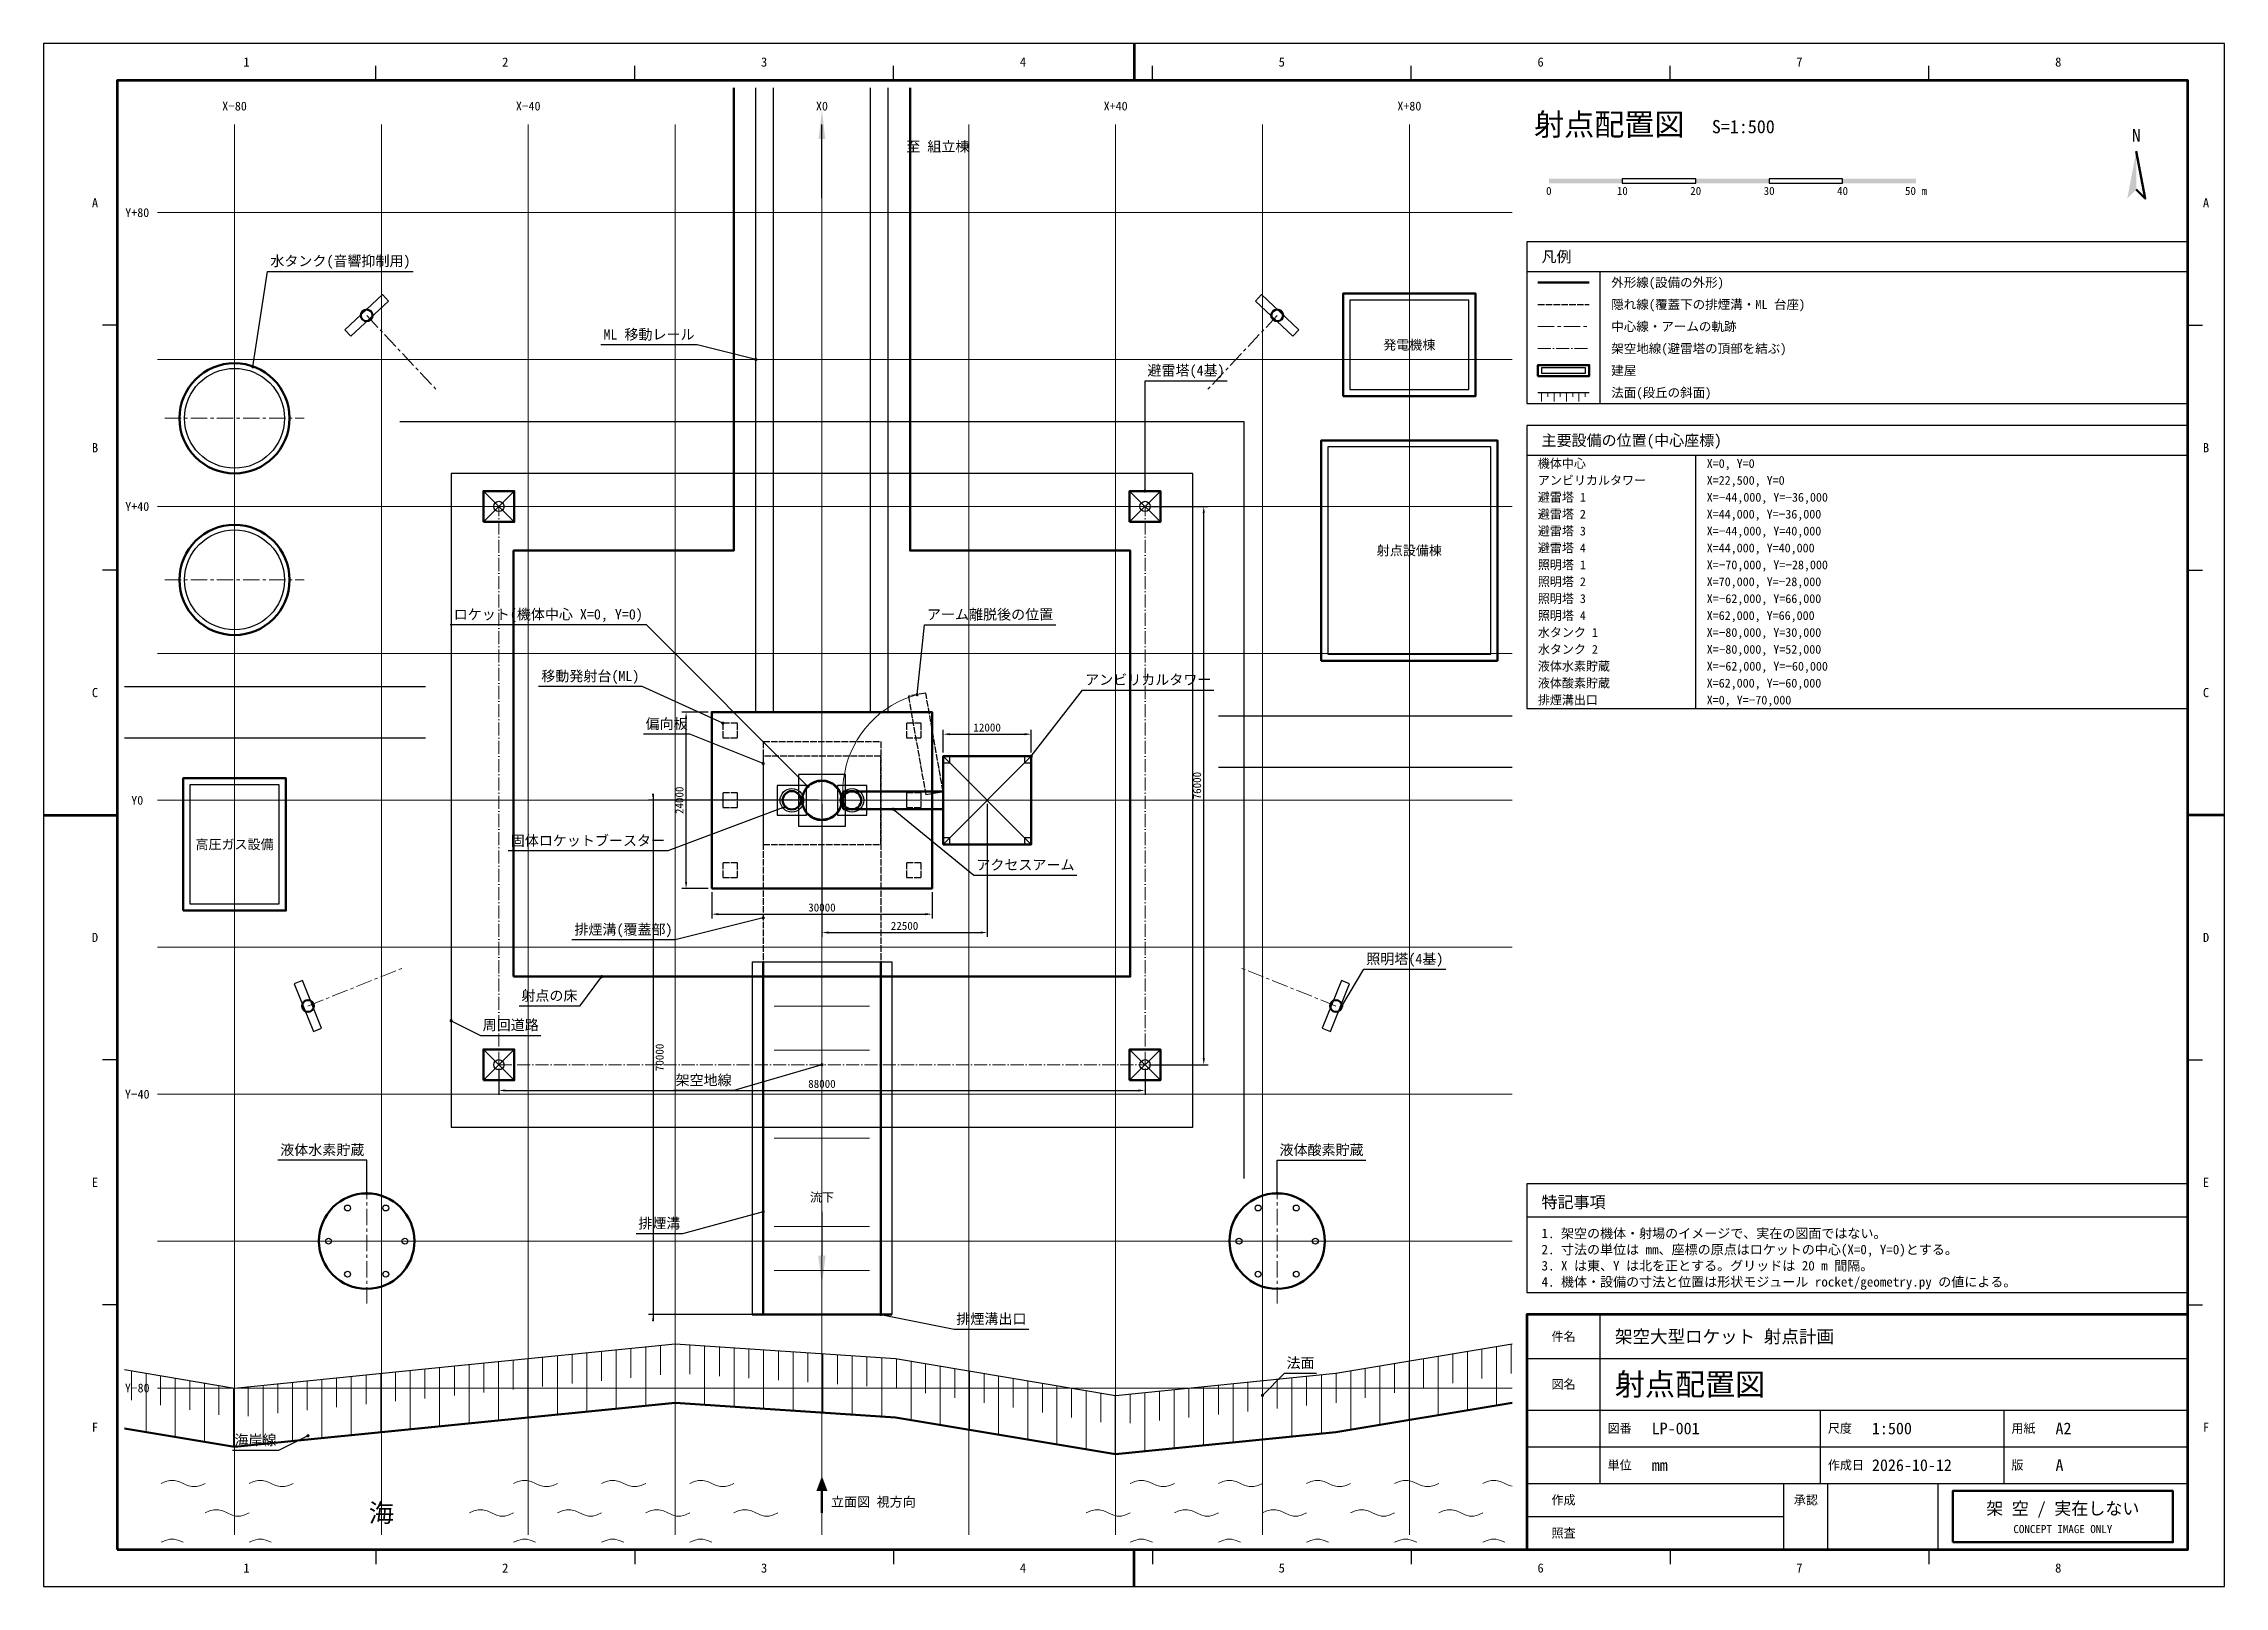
# Model space of a CAD drawing. Header units: millimetres. Extents: x -106000 to 191000, y -107000 to 103000.
import ezdxf
from ezdxf.enums import TextEntityAlignment as Align

# ---------------------------------------------------------------- set-up
doc = ezdxf.new("R2010")
doc.units = ezdxf.units.MM
doc.header["$LTSCALE"] = 700
for name, pattern in [('CENTER', [5.08, 3.175, -0.635, 0.635, -0.635]), ('DASHDOT', [3.556, 2.54, -0.508, 0, -0.508]), ('DASHED', [1.524, 1.27, -0.254])]:
    doc.linetypes.add(name, pattern=pattern)
for name, color, linetype, lineweight, true_color in [('グリッド', 4, 'Continuous', 13, 0x18546e), ('ハッチ', 4, 'Continuous', 13, 0x1c768c), ('中心線', 4, 'CENTER', 18, 0x54a4ec), ('図枠', 4, 'Continuous', 70, 0x40e0d4), ('図枠細線', 4, 'Continuous', 25, 0x28a0ac), ('外形線', 4, 'Continuous', 50, 0x46f2e2), ('寸法', 4, 'Continuous', 18, 0x60ccff), ('文字', 4, 'Continuous', 25, 0xb0fff6), ('架空地線', 4, 'DASHDOT', 18, 0x54a4ec), ('海', 4, 'Continuous', 18, 0x2c88c4), ('細線', 4, 'Continuous', 25, 0x2cc4cc), ('隠れ線', 4, 'DASHED', 25, 0x22a0b4)]:
    doc.layers.add(name, color=color, linetype=linetype, lineweight=lineweight, true_color=true_color)
doc.styles.add('JP', font='msgothic.ttc')
doc.dimstyles.new('TEAL', dxfattribs={"dimscale": 500, "dimtxt": 2.2, "dimasz": 1.8, "dimexe": 1.2, "dimexo": 1, "dimgap": 0.7, "dimtad": 1, "dimdec": 0, "dimdsep": 46, "dimtxsty": 'JP', "dimcen": 2.5, "dimazin": 3, "dimtfac": 1, "dimtmove": 0, "dimatfit": 3})

msp = doc.modelspace()

# ---------------------------------------------------------------- hatches: boundary and pattern name
at = {"layer": '外形線'}
h = msp.add_hatch(color=256, dxfattribs=at)
h.dxf.hatch_style = 1
h.paths.add_polyline_path([(179000, 88375), (177775, 81900), (179000, 83125)])
h = msp.add_hatch(color=256, dxfattribs=at)
h.dxf.hatch_style = 1
h.paths.add_polyline_path([(0, -92000), (-750, -94000), (750, -94000)])
at = {"layer": '細線'}
h = msp.add_hatch(color=256, dxfattribs=at)
h.dxf.hatch_style = 1
h.paths.add_polyline_path([(0, 94000), (-450, 90000), (450, 90000)])
h = msp.add_hatch(color=256, dxfattribs=at)
h.dxf.hatch_style = 1
h.paths.add_polyline_path([(99000, 84000), (109000, 84000), (109000, 84600), (99000, 84600)])
h = msp.add_hatch(color=256, dxfattribs=at)
h.dxf.hatch_style = 1
h.paths.add_polyline_path([(119000, 84000), (129000, 84000), (129000, 84600), (119000, 84600)])
h = msp.add_hatch(color=256, dxfattribs=at)
h.dxf.hatch_style = 1
h.paths.add_polyline_path([(139000, 84000), (149000, 84000), (149000, 84600), (139000, 84600)])
h = msp.add_hatch(color=256, dxfattribs=at)
h.dxf.hatch_style = 1
h.paths.add_polyline_path([(-8775, 60000), (-8818, 60132.3), (-8930.5, 60214), (-9069.5, 60214), (-9182, 60132.3), (-9225, 60000), (-9182, 59867.7), (-9069.5, 59786), (-8930.5, 59786), (-8818, 59867.7), (-8775, 60000)])
h = msp.add_hatch(color=256, dxfattribs=at)
h.dxf.hatch_style = 1
h.paths.add_polyline_path([(-77275, 59000), (-77318, 59132.3), (-77430.5, 59214), (-77569.5, 59214), (-77682, 59132.3), (-77725, 59000), (-77682, 58867.7), (-77569.5, 58786), (-77430.5, 58786), (-77318, 58867.7), (-77275, 59000)])
h = msp.add_hatch(color=256, dxfattribs=at)
h.dxf.hatch_style = 1
h.paths.add_polyline_path([(44225, 42100), (44182, 42232.3), (44069.5, 42314), (43930.5, 42314), (43818, 42232.3), (43775, 42100), (43818, 41967.7), (43930.5, 41886), (44069.5, 41886), (44182, 41967.7), (44225, 42100)])
h = msp.add_hatch(color=256, dxfattribs=at)
h.dxf.hatch_style = 1
h.paths.add_polyline_path([(13181.6, 14385), (13138.6, 14517.3), (13026.1, 14599), (12887.1, 14599), (12774.6, 14517.3), (12731.6, 14385), (12774.6, 14252.8), (12887.1, 14171), (13026.1, 14171), (13138.6, 14252.8), (13181.6, 14385)])
h = msp.add_hatch(color=256, dxfattribs=at)
h.dxf.hatch_style = 1
h.paths.add_polyline_path([(-13275, 10500), (-13318, 10632.3), (-13430.5, 10714), (-13569.5, 10714), (-13682, 10632.3), (-13725, 10500), (-13682, 10367.7), (-13569.5, 10286), (-13430.5, 10286), (-13318, 10367.7), (-13275, 10500)])
h = msp.add_hatch(color=256, dxfattribs=at)
h.dxf.hatch_style = 1
h.paths.add_polyline_path([(28725, 6000), (28682, 6132.3), (28569.5, 6214), (28430.5, 6214), (28318, 6132.3), (28275, 6000), (28318, 5867.7), (28430.5, 5786), (28569.5, 5786), (28682, 5867.7), (28725, 6000)])
h = msp.add_hatch(color=256, dxfattribs=at)
h.dxf.hatch_style = 1
h.paths.add_polyline_path([(-7775, 5000), (-7818, 5132.3), (-7930.5, 5214), (-8069.5, 5214), (-8182, 5132.3), (-8225, 5000), (-8182, 4867.7), (-8069.5, 4786), (-7930.5, 4786), (-7818, 4867.7), (-7775, 5000)])
h = msp.add_hatch(color=256, dxfattribs=at)
h.dxf.hatch_style = 1
h.paths.add_polyline_path([(-1675, 1900), (-1718, 2032.3), (-1830.5, 2114), (-1969.5, 2114), (-2082, 2032.3), (-2125, 1900), (-2082, 1767.7), (-1969.5, 1686), (-1830.5, 1686), (-1718, 1767.7), (-1675, 1900)])
h = msp.add_hatch(color=256, dxfattribs=at)
h.dxf.hatch_style = 1
h.paths.add_polyline_path([(-4775, -900), (-4818, -767.7), (-4930.5, -686), (-5069.5, -686), (-5182, -767.7), (-5225, -900), (-5182, -1032.3), (-5069.5, -1114), (-4930.5, -1114), (-4818, -1032.3), (-4775, -900)])
h = msp.add_hatch(color=256, dxfattribs=at)
h.dxf.hatch_style = 1
h.paths.add_polyline_path([(9925, -1200), (9882, -1067.7), (9769.5, -986), (9630.5, -986), (9518, -1067.7), (9475, -1200), (9518, -1332.3), (9630.5, -1414), (9769.5, -1414), (9882, -1332.3), (9925, -1200)])
h = msp.add_hatch(color=256, dxfattribs=at)
h.dxf.hatch_style = 1
h.paths.add_polyline_path([(-7775, -16000), (-7818, -15867.7), (-7930.5, -15786), (-8069.5, -15786), (-8182, -15867.7), (-8225, -16000), (-8182, -16132.3), (-8069.5, -16214), (-7930.5, -16214), (-7818, -16132.3), (-7775, -16000)])
h = msp.add_hatch(color=256, dxfattribs=at)
h.dxf.hatch_style = 1
h.paths.add_polyline_path([(-29775, -24000), (-29818, -23867.7), (-29930.5, -23786), (-30069.5, -23786), (-30182, -23867.7), (-30225, -24000), (-30182, -24132.3), (-30069.5, -24214), (-29930.5, -24214), (-29818, -24132.3), (-29775, -24000)])
h = msp.add_hatch(color=256, dxfattribs=at)
h.dxf.hatch_style = 1
h.paths.add_polyline_path([(71025, -28000), (70982, -27867.7), (70869.5, -27786), (70730.5, -27786), (70618, -27867.7), (70575, -28000), (70618, -28132.3), (70730.5, -28214), (70869.5, -28214), (70982, -28132.3), (71025, -28000)])
h = msp.add_hatch(color=256, dxfattribs=at)
h.dxf.hatch_style = 1
h.paths.add_polyline_path([(-50275, -30000), (-50318, -29867.7), (-50430.5, -29786), (-50569.5, -29786), (-50682, -29867.7), (-50725, -30000), (-50682, -30132.3), (-50569.5, -30214), (-50430.5, -30214), (-50318, -30132.3), (-50275, -30000)])
h = msp.add_hatch(color=256, dxfattribs=at)
h.dxf.hatch_style = 1
h.paths.add_polyline_path([(225, -36000), (182, -35867.7), (69.5, -35786), (-69.5, -35786), (-182, -35867.7), (-225, -36000), (-182, -36132.3), (-69.5, -36214), (69.5, -36214), (182, -36132.3), (225, -36000)])
h = msp.add_hatch(color=256, dxfattribs=at)
h.dxf.hatch_style = 1
h.paths.add_polyline_path([(-61775, -53500), (-61818, -53367.7), (-61930.5, -53286), (-62069.5, -53286), (-62182, -53367.7), (-62225, -53500), (-62182, -53632.3), (-62069.5, -53714), (-61930.5, -53714), (-61818, -53632.3), (-61775, -53500)])
h = msp.add_hatch(color=256, dxfattribs=at)
h.dxf.hatch_style = 1
h.paths.add_polyline_path([(62225, -53500), (62182, -53367.7), (62069.5, -53286), (61930.5, -53286), (61818, -53367.7), (61775, -53500), (61818, -53632.3), (61930.5, -53714), (62069.5, -53714), (62182, -53632.3), (62225, -53500)])
h = msp.add_hatch(color=256, dxfattribs=at)
h.dxf.hatch_style = 1
h.paths.add_polyline_path([(-7775, -56000), (-7818, -55867.7), (-7930.5, -55786), (-8069.5, -55786), (-8182, -55867.7), (-8225, -56000), (-8182, -56132.3), (-8069.5, -56214), (-7930.5, -56214), (-7818, -56132.3), (-7775, -56000)])
h = msp.add_hatch(color=256, dxfattribs=at)
h.dxf.hatch_style = 1
h.paths.add_polyline_path([(0, -66000), (-500, -62000), (500, -62000)])
h = msp.add_hatch(color=256, dxfattribs=at)
h.dxf.hatch_style = 1
h.paths.add_polyline_path([(8225, -70000), (8182, -69867.7), (8069.5, -69786), (7930.5, -69786), (7818, -69867.7), (7775, -70000), (7818, -70132.3), (7930.5, -70214), (8069.5, -70214), (8182, -70132.3), (8225, -70000)])
h = msp.add_hatch(color=256, dxfattribs=at)
h.dxf.hatch_style = 1
h.paths.add_polyline_path([(60225, -81000), (60182, -80867.7), (60069.5, -80786), (59930.5, -80786), (59818, -80867.7), (59775, -81000), (59818, -81132.3), (59930.5, -81214), (60069.5, -81214), (60182, -81132.3), (60225, -81000)])
h = msp.add_hatch(color=256, dxfattribs=at)
h.dxf.hatch_style = 1
h.paths.add_polyline_path([(-69775, -86500), (-69818, -86367.7), (-69930.5, -86286), (-70069.5, -86286), (-70182, -86367.7), (-70225, -86500), (-70182, -86632.3), (-70069.5, -86714), (-69930.5, -86714), (-69818, -86632.3), (-69775, -86500)])

# ---------------------------------------------------------------- linework, layer by layer
at = {"layer": 'グリッド'}
for points in [[(-80000, -100000), (-80000, 92000)], [(-60000, -100000), (-60000, 92000)], [(-40000, -100000), (-40000, 92000)], [(-20000, -100000), (-20000, 92000)], [(0, -100000), (0, 92000)], [(20000, -100000), (20000, 92000)], [(40000, -100000), (40000, 92000)], [(60000, -100000), (60000, 92000)], [(80000, -100000), (80000, 92000)], [(-90500, 80000), (94000, 80000)], [(-90500, 60000), (94000, 60000)], [(-90500, 40000), (94000, 40000)], [(-90500, 20000), (94000, 20000)], [(-90500, 0), (94000, 0)], [(-90500, -20000), (94000, -20000)], [(-90500, -40000), (94000, -40000)], [(-90500, -60000), (94000, -60000)], [(-90500, -80000), (94000, -80000)]]:
    msp.add_lwpolyline(points, dxfattribs=at)
at = {"layer": 'ハッチ'}
for points in [[(98000, 55500), (98000, 54300)], [(98850, 55500), (98850, 54900)], [(99700, 55500), (99700, 54300)], [(100550, 55500), (100550, 54900)], [(101400, 55500), (101400, 54300)], [(102250, 55500), (102250, 54900)], [(103100, 55500), (103100, 54300)], [(103950, 55500), (103950, 54900)], [(-6500, -28000), (6500, -28000)], [(-6500, -34000), (6500, -34000)], [(-6500, -40000), (6500, -40000)], [(-6500, -46000), (6500, -46000)], [(-6500, -58000), (6500, -58000)], [(-6500, -64000), (6500, -64000)], [(-22001.9, -74200.2), (-22001.9, -78200.2)], [(-19997.5, -74000.2), (-19997.5, -82000.2)], [(-17987.5, -74134.2), (-17987.5, -78134.2)], [(93865.3, -74022.5), (93865.3, -78022.5)], [(-52068.2, -77206.8), (-52068.2, -85206.8)], [(-50063.8, -77006.4), (-50063.8, -81006.4)], [(-48059.4, -76805.9), (-48059.4, -84805.9)], [(-46055, -76605.5), (-46055, -80605.5)], [(-44050.6, -76405.1), (-44050.6, -84405.1)], [(-42046.1, -76204.6), (-42046.1, -80204.6)], [(-40041.7, -76004.2), (-40041.7, -84004.2)], [(-38037.3, -75803.7), (-38037.3, -79803.7)], [(-36032.9, -75603.3), (-36032.9, -83603.3)], [(-34028.4, -75402.8), (-34028.4, -79402.8)], [(-32024, -75202.4), (-32024, -83202.4)], [(-30019.6, -75002), (-30019.6, -79002)], [(-28015.2, -74801.5), (-28015.2, -82801.5)], [(-26010.7, -74601.1), (-26010.7, -78601.1)], [(-24006.3, -74400.6), (-24006.3, -82400.6)], [(-15977.5, -74268.2), (-15977.5, -82268.2)], [(-13967.6, -74402.2), (-13967.6, -78402.2)], [(-11957.6, -74536.2), (-11957.6, -82536.2)], [(-9947.7, -74670.2), (-9947.7, -78670.2)], [(-7937.7, -74804.2), (-7937.7, -82804.2)], [(-5927.8, -74938.1), (-5927.8, -78938.1)], [(-3917.8, -75072.1), (-3917.8, -83072.1)], [(-1907.8, -75206.1), (-1907.8, -79206.1)], [(102.1, -75340.1), (102.1, -83340.1)], [(2112.1, -75474.1), (2112.1, -79474.1)], [(4122, -75608.1), (4122, -83608.1)], [(6132, -75742.1), (6132, -79742.1)], [(8142, -75876.1), (8142, -83876.1)], [(10150.2, -76025), (10150.2, -80025)], [(12137.2, -76356.2), (12137.2, -84356.2)], [(14124.2, -76687.4), (14124.2, -80687.4)], [(16111.2, -77018.5), (16111.2, -85018.5)], [(75982.2, -77003), (75982.2, -85003)], [(77969.2, -76671.8), (77969.2, -80671.8)], [(79956.2, -76340.6), (79956.2, -84340.6)], [(81943.2, -76009.5), (81943.2, -80009.5)], [(83930.2, -75678.3), (83930.2, -83678.3)], [(85917.2, -75347.1), (85917.2, -79347.1)], [(87904.3, -75016), (87904.3, -83016)], [(89891.3, -74684.8), (89891.3, -78684.8)], [(91878.3, -74353.6), (91878.3, -82353.6)], [(-94038.1, -77660.3), (-94038.1, -81660.3)], [(-92051.1, -77991.5), (-92051.1, -85991.5)], [(-90064.1, -78322.6), (-90064.1, -82322.6)], [(-88077.1, -78653.8), (-88077.1, -86653.8)], [(-86090.1, -78985), (-86090.1, -82985)], [(-84103.1, -79316.2), (-84103.1, -87316.2)], [(-82116.1, -79647.3), (-82116.1, -83647.3)], [(-80129, -79978.5), (-80129, -87978.5)], [(-78125.7, -79812.6), (-78125.7, -83812.6)], [(-76121.3, -79612.1), (-76121.3, -87612.1)], [(-74116.9, -79411.7), (-74116.9, -83411.7)], [(-72112.5, -79211.2), (-72112.5, -87211.2)], [(-70108.1, -79010.8), (-70108.1, -83010.8)], [(-68103.6, -78810.4), (-68103.6, -86810.4)], [(-66099.2, -78609.9), (-66099.2, -82609.9)], [(-64094.8, -78409.5), (-64094.8, -86409.5)], [(-62090.4, -78209), (-62090.4, -82209)], [(-60085.9, -78008.6), (-60085.9, -86008.6)], [(-58081.5, -77808.2), (-58081.5, -81808.2)], [(-56077.1, -77607.7), (-56077.1, -85607.7)], [(-54072.7, -77407.3), (-54072.7, -81407.3)], [(18098.2, -77349.7), (18098.2, -81349.7)], [(20085.2, -77680.9), (20085.2, -85680.9)], [(22072.3, -78012), (22072.3, -82012)], [(24059.3, -78343.2), (24059.3, -86343.2)], [(26046.3, -78674.4), (26046.3, -82674.4)], [(28033.3, -79005.5), (28033.3, -87005.5)], [(30020.3, -79336.7), (30020.3, -83336.7)], [(32007.3, -79667.9), (32007.3, -87667.9)], [(33994.3, -79999.1), (33994.3, -83999.1)], [(49977.1, -80002.3), (49977.1, -84002.3)], [(51981.5, -79801.8), (51981.5, -87801.8)], [(53985.9, -79601.4), (53985.9, -83601.4)], [(55990.4, -79401), (55990.4, -87401)], [(57994.8, -79200.5), (57994.8, -83200.5)], [(59999.2, -79000.1), (59999.2, -87000.1)], [(62003.6, -78799.6), (62003.6, -82799.6)], [(64008.1, -78599.2), (64008.1, -86599.2)], [(66012.5, -78398.8), (66012.5, -82398.8)], [(68016.9, -78198.3), (68016.9, -86198.3)], [(70021.1, -77996.5), (70021.1, -81996.5)], [(72008.2, -77665.3), (72008.2, -85665.3)], [(73995.2, -77334.1), (73995.2, -81334.1)], [(35981.3, -80330.2), (35981.3, -88330.2)], [(37968.4, -80661.4), (37968.4, -84661.4)], [(39955.4, -80992.6), (39955.4, -88992.6)], [(41959.4, -80804.1), (41959.4, -84804.1)], [(43963.8, -80603.6), (43963.8, -88603.6)], [(45968.2, -80403.2), (45968.2, -84403.2)], [(47972.7, -80202.7), (47972.7, -88202.7)]]:
    msp.add_lwpolyline(points, dxfattribs=at)
at = {"layer": '中心線'}
for points in [[(-62000, 66000), (-52414.5, 55796.1)], [(62000, 66000), (52414.5, 55796.1)], [(97500, 64500), (104500, 64500)], [(-80000, 42500), (-80000, 61500)], [(-89500, 52000), (-70500, 52000)], [(-80000, 20500), (-80000, 39500)], [(-89500, 30000), (-70500, 30000)], [(0, -14000), (0, 14000)], [(2900, 0), (2849.4, 951.6), (2865.3, 1904.4), (2947.7, 2853.8), (3096.1, 3795.2), (3309.8, 4723.8), (3587.7, 5635.4), (3928.5, 6525.3), (4330.6, 7389.2), (4792, 8223.1), (5310.5, 9022.7), (5883.4, 9784.1), (6508, 10503.8), (7181.4, 11178.2), (7900.1, 11803.9), (8660.8, 12377.9), (9459.6, 12897.6), (10292.7, 13360.2), (11156.1, 13763.5), (12045.5, 14105.7), (12956.6, 14385)], [(-14000, 0), (14000, 0)], [(-70000, -28000), (-57001.3, -22800.5)], [(70000, -28000), (57001.3, -22800.5)], [(-62000, -68500), (-62000, -51500)], [(62000, -68500), (62000, -51500)], [(-70500, -60000), (-53500, -60000)], [(53500, -60000), (70500, -60000)]]:
    msp.add_lwpolyline(points, dxfattribs=at)
at = {"layer": '図枠'}
for points in [[(42500, 103000), (42500, 98000)], [(-96000, -102000), (186000, -102000), (186000, 98000), (-96000, 98000), (-96000, -102000)], [(-106000, -2000), (-96000, -2000)], [(191000, -2000), (186000, -2000)], [(96000, -102000), (186000, -102000), (186000, -70000), (96000, -70000), (96000, -102000)], [(42500, -107000), (42500, -102000)]]:
    msp.add_lwpolyline(points, dxfattribs=at)
at = {"layer": '図枠細線'}
for points in [[(-106000, -107000), (191000, -107000), (191000, 103000), (-106000, 103000), (-106000, -107000)], [(-60750, 98000), (-60750, 100000)], [(-25500, 98000), (-25500, 100000)], [(9750, 98000), (9750, 100000)], [(45000, 98000), (45000, 100000)], [(80250, 98000), (80250, 100000)], [(115500, 98000), (115500, 100000)], [(150750, 98000), (150750, 100000)], [(96000, 54000), (186000, 54000), (186000, 76000), (96000, 76000), (96000, 54000)], [(96000, 72000), (186000, 72000)], [(106000, 54000), (106000, 72000)], [(-96000, 64666.7), (-98000, 64666.7)], [(186000, 64666.7), (188000, 64666.7)], [(96000, 12500), (186000, 12500), (186000, 51000), (96000, 51000), (96000, 12500)], [(96000, 47000), (186000, 47000)], [(119000, 12500), (119000, 47000)], [(-96000, 31333.3), (-98000, 31333.3)], [(186000, 31333.3), (188000, 31333.3)], [(-96000, -2000), (-98000, -2000)], [(186000, -2000), (188000, -2000)], [(-96000, -35333.3), (-98000, -35333.3)], [(186000, -35333.3), (188000, -35333.3)], [(96000, -67000), (186000, -67000), (186000, -52200), (96000, -52200), (96000, -67000)], [(96000, -56700), (186000, -56700)], [(-96000, -68666.7), (-98000, -68666.7)], [(106000, -93000), (106000, -70000)], [(186000, -68666.7), (188000, -68666.7)], [(96000, -76000), (186000, -76000)], [(96000, -83000), (186000, -83000)], [(136000, -93000), (136000, -83000)], [(161000, -93000), (161000, -83000)], [(96000, -88000), (186000, -88000)], [(96000, -93000), (186000, -93000)], [(131000, -102000), (131000, -93000)], [(137000, -102000), (137000, -93000)], [(152000, -102000), (152000, -93000)], [(96000, -97500), (131000, -97500)], [(-60750, -102000), (-60750, -104000)], [(-25500, -102000), (-25500, -104000)], [(9750, -102000), (9750, -104000)], [(45000, -102000), (45000, -104000)], [(80250, -102000), (80250, -104000)], [(115500, -102000), (115500, -104000)], [(150750, -102000), (150750, -104000)]]:
    msp.add_lwpolyline(points, dxfattribs=at)
at = {"layer": '外形線'}
for points in [[(-42000, -24000), (42000, -24000), (42000, 34000), (12000, 34000), (12000, 97000)], [(-12000, 97000), (-12000, 34000), (-42000, 34000), (-42000, -24000)], [(179000, 88375), (180225, 81900), (179000, 83125)], [(71000, 55000), (89000, 55000), (89000, 69000), (71000, 69000), (71000, 55000)], [(97500, 70500), (104500, 70500)], [(97500, 57750), (104500, 57750), (104500, 59250), (97500, 59250), (97500, 57750)], [(68000, 19000), (92000, 19000), (92000, 49000), (68000, 49000), (68000, 19000)], [(-46100, 37900), (-41900, 37900), (-41900, 42100), (-46100, 42100), (-46100, 37900)], [(41900, 37900), (46100, 37900), (46100, 42100), (41900, 42100), (41900, 37900)], [(-15000, -12000), (15000, -12000), (15000, 12000), (-15000, 12000), (-15000, -12000)], [(16500, -6000), (28500, -6000), (28500, 6000), (16500, 6000), (16500, -6000)], [(-87000, -15000), (-73000, -15000), (-73000, 3000), (-87000, 3000), (-87000, -15000)], [(2900, -1200), (16500, -1200), (16500, 1200), (2900, 1200), (2900, -1200)], [(-8000, -22000), (-8000, -70000)], [(8000, -22000), (8000, -70000)], [(-46100, -38100), (-41900, -38100), (-41900, -33900), (-46100, -33900), (-46100, -38100)], [(41900, -38100), (46100, -38100), (46100, -33900), (41900, -33900), (41900, -38100)], [(-9500, -70000), (9500, -70000)], [(-95000, -85500), (-80000, -88000), (-50000, -85000), (-20000, -82000), (10000, -84000), (40000, -89000), (70000, -86000), (94000, -82000)], [(0, -94000), (0, -97000)], [(154000, -101000), (184000, -101000), (184000, -94000), (154000, -94000), (154000, -101000)]]:
    msp.add_lwpolyline(points, dxfattribs=at)
for centre, radius in [((-62000, 66000), 800), ((62000, 66000), 800), ((-80000, 52000), 7500), ((-80000, 30000), 7500), ((-4100, 0), 1250), ((0, 0), 2700), ((4100, 0), 1250), ((-70000, -28000), 800), ((70000, -28000), 800), ((-62000, -60000), 6500), ((62000, -60000), 6500)]:
    msp.add_circle(centre, radius, dxfattribs=at)
at = {"layer": '架空地線'}
for points in [[(97500, 61500), (104500, 61500)], [(-44000, 40000), (44000, 40000)], [(-44000, -36000), (-44000, 40000)], [(44000, -36000), (44000, 40000)], [(-44000, -36000), (44000, -36000)]]:
    msp.add_lwpolyline(points, dxfattribs=at)
at = {"layer": '海'}
for points in [[(-90000, -93000), (-89400, -92735.5), (-88800, -92572), (-88200, -92572), (-87600, -92735.5), (-87000, -93000), (-86400, -93264.5), (-85800, -93428), (-85200, -93428), (-84600, -93264.5), (-84000, -93000)], [(-78000, -93000), (-77400, -92735.5), (-76800, -92572), (-76200, -92572), (-75600, -92735.5), (-75000, -93000), (-74400, -93264.5), (-73800, -93428), (-73200, -93428), (-72600, -93264.5), (-72000, -93000)], [(-42000, -93000), (-41400, -92735.5), (-40800, -92572), (-40200, -92572), (-39600, -92735.5), (-39000, -93000), (-38400, -93264.5), (-37800, -93428), (-37200, -93428), (-36600, -93264.5), (-36000, -93000)], [(-30000, -93000), (-29400, -92735.5), (-28800, -92572), (-28200, -92572), (-27600, -92735.5), (-27000, -93000), (-26400, -93264.5), (-25800, -93428), (-25200, -93428), (-24600, -93264.5), (-24000, -93000)], [(-18000, -93000), (-17400, -92735.5), (-16800, -92572), (-16200, -92572), (-15600, -92735.5), (-15000, -93000), (-14400, -93264.5), (-13800, -93428), (-13200, -93428), (-12600, -93264.5), (-12000, -93000)], [(42000, -93000), (42600, -92735.5), (43200, -92572), (43800, -92572), (44400, -92735.5), (45000, -93000), (45600, -93264.5), (46200, -93428), (46800, -93428), (47400, -93264.5), (48000, -93000)], [(54000, -93000), (54600, -92735.5), (55200, -92572), (55800, -92572), (56400, -92735.5), (57000, -93000), (57600, -93264.5), (58200, -93428), (58800, -93428), (59400, -93264.5), (60000, -93000)], [(66000, -93000), (66600, -92735.5), (67200, -92572), (67800, -92572), (68400, -92735.5), (69000, -93000), (69600, -93264.5), (70200, -93428), (70800, -93428), (71400, -93264.5), (72000, -93000)], [(78000, -93000), (78600, -92735.5), (79200, -92572), (79800, -92572), (80400, -92735.5), (81000, -93000), (81600, -93264.5), (82200, -93428), (82800, -93428), (83400, -93264.5), (84000, -93000)], [(90000, -93000), (90600, -92735.5), (91200, -92572), (91800, -92572), (92400, -92735.5), (93000, -93000), (93600, -93264.5), (94000, -93373.5)], [(-84000, -97000), (-83400, -96735.5), (-82800, -96572), (-82200, -96572), (-81600, -96735.5), (-81000, -97000), (-80400, -97264.5), (-79800, -97428), (-79200, -97428), (-78600, -97264.5), (-78000, -97000)], [(-48000, -97000), (-47400, -96735.5), (-46800, -96572), (-46200, -96572), (-45600, -96735.5), (-45000, -97000), (-44400, -97264.5), (-43800, -97428), (-43200, -97428), (-42600, -97264.5), (-42000, -97000)], [(-36000, -97000), (-35400, -96735.5), (-34800, -96572), (-34200, -96572), (-33600, -96735.5), (-33000, -97000), (-32400, -97264.5), (-31800, -97428), (-31200, -97428), (-30600, -97264.5), (-30000, -97000)], [(-24000, -97000), (-23400, -96735.5), (-22800, -96572), (-22200, -96572), (-21600, -96735.5), (-21000, -97000), (-20400, -97264.5), (-19800, -97428), (-19200, -97428), (-18600, -97264.5), (-18000, -97000)], [(-12000, -97000), (-11400, -96735.5), (-10800, -96572), (-10200, -96572), (-9600, -96735.5), (-9000, -97000), (-8400, -97264.5), (-7800, -97428), (-7200, -97428), (-6600, -97264.5), (-6000, -97000)], [(36000, -97000), (36600, -96735.5), (37200, -96572), (37800, -96572), (38400, -96735.5), (39000, -97000), (39600, -97264.5), (40200, -97428), (40800, -97428), (41400, -97264.5), (42000, -97000)], [(48000, -97000), (48600, -96735.5), (49200, -96572), (49800, -96572), (50400, -96735.5), (51000, -97000), (51600, -97264.5), (52200, -97428), (52800, -97428), (53400, -97264.5), (54000, -97000)], [(60000, -97000), (60600, -96735.5), (61200, -96572), (61800, -96572), (62400, -96735.5), (63000, -97000), (63600, -97264.5), (64200, -97428), (64800, -97428), (65400, -97264.5), (66000, -97000)], [(72000, -97000), (72600, -96735.5), (73200, -96572), (73800, -96572), (74400, -96735.5), (75000, -97000), (75600, -97264.5), (76200, -97428), (76800, -97428), (77400, -97264.5), (78000, -97000)], [(84000, -97000), (84600, -96735.5), (85200, -96572), (85800, -96572), (86400, -96735.5), (87000, -97000), (87600, -97264.5), (88200, -97428), (88800, -97428), (89400, -97264.5), (90000, -97000)], [(-90000, -101000), (-89400, -100735.5), (-88800, -100572), (-88200, -100572), (-87600, -100735.5), (-87000, -101000)], [(-78000, -101000), (-77400, -100735.5), (-76800, -100572), (-76200, -100572), (-75600, -100735.5), (-75000, -101000)], [(-42000, -101000), (-41400, -100735.5), (-40800, -100572), (-40200, -100572), (-39600, -100735.5), (-39000, -101000)], [(-30000, -101000), (-29400, -100735.5), (-28800, -100572), (-28200, -100572), (-27600, -100735.5), (-27000, -101000)], [(-18000, -101000), (-17400, -100735.5), (-16800, -100572), (-16200, -100572), (-15600, -100735.5), (-15000, -101000)], [(42000, -101000), (42600, -100735.5), (43200, -100572), (43800, -100572), (44400, -100735.5), (45000, -101000)], [(54000, -101000), (54600, -100735.5), (55200, -100572), (55800, -100572), (56400, -100735.5), (57000, -101000)], [(66000, -101000), (66600, -100735.5), (67200, -100572), (67800, -100572), (68400, -100735.5), (69000, -101000)], [(78000, -101000), (78600, -100735.5), (79200, -100572), (79800, -100572), (80400, -100735.5), (81000, -101000)], [(90000, -101000), (90600, -100735.5), (91200, -100572), (91800, -100572), (92400, -100735.5), (93000, -101000)]]:
    msp.add_lwpolyline(points, dxfattribs=at)
at = {"layer": '細線'}
for points in [[(-9000, 12000), (-9000, 97000)], [(-6600, 12000), (-6600, 97000)], [(6600, 12000), (6600, 97000)], [(9000, 12000), (9000, 97000)], [(0, 82000), (0, 92000)], [(109000, 84000), (119000, 84000), (119000, 84600), (109000, 84600), (109000, 84000)], [(129000, 84000), (139000, 84000), (139000, 84600), (129000, 84600), (129000, 84000)], [(-77500, 59000), (-75500, 72000), (-55652, 72000)], [(-64961.8, 64040.9), (-64140.2, 63166.3), (-59038.2, 67959.1), (-59859.8, 68833.7), (-64961.8, 64040.9)], [(59859.8, 68833.7), (59038.2, 67959.1), (64140.2, 63166.3), (64961.8, 64040.9), (59859.8, 68833.7)], [(71900, 55900), (88100, 55900), (88100, 68100), (71900, 68100), (71900, 55900)], [(-9000, 60000), (-17000, 62000), (-30100, 62000)], [(44000, 42100), (44000, 57100), (55168, 57100)], [(98000, 58150), (104000, 58150), (104000, 58850), (98000, 58850), (98000, 58150)], [(97500, 55500), (104500, 55500)], [(57500, -51500), (57500, 51500), (-57500, 51500)], [(68900, 19900), (91100, 19900), (91100, 48100), (68900, 48100), (68900, 19900)], [(-50500, -44500), (50500, -44500), (50500, 44500), (-50500, 44500), (-50500, -44500)], [(-46100, 37900), (-41900, 42100)], [(-46100, 42100), (-41900, 37900)], [(41900, 37900), (46100, 42100)], [(41900, 42100), (46100, 37900)], [(-1900, 1900), (-23900, 23900), (-50636, 23900)], [(12956.6, 14385), (13956.6, 23885), (31844.6, 23885)], [(-95000, 15500), (-54000, 15500)], [(-13500, 10500), (-24500, 15500), (-38580, 15500)], [(28500, 6000), (35500, 15000), (53388, 15000)], [(-8000, 5000), (-18000, 9000), (-24296, 9000)], [(54000, 11500), (94000, 11500)], [(-95000, 8500), (-54000, 8500)], [(16500, 5100), (17400, 5100), (17400, 6000), (16500, 6000), (16500, 5100)], [(16500, -6000), (28500, 6000)], [(16500, 6000), (28500, -6000)], [(27600, 5100), (28500, 5100), (28500, 6000), (27600, 6000), (27600, 5100)], [(-3200, -3500), (3200, -3500), (3200, 3500), (-3200, 3500), (-3200, -3500)], [(54000, 4500), (94000, 4500)], [(-86100, -14100), (-73900, -14100), (-73900, 2100), (-86100, 2100), (-86100, -14100)], [(-6100, -2000), (-2100, -2000), (-2100, 2000), (-6100, 2000), (-6100, -2000)], [(2100, -2000), (6100, -2000), (6100, 2000), (2100, 2000), (2100, -2000)], [(-5000, -900), (-21000, -6900), (-42752, -6900)], [(9700, -1200), (20700, -10200), (34724, -10200)], [(16500, -6000), (17400, -6000), (17400, -5100), (16500, -5100), (16500, -6000)], [(27600, -6000), (28500, -6000), (28500, -5100), (27600, -5100), (27600, -6000)], [(-8000, -16000), (-20000, -19000), (-34052, -19000)], [(-9500, -22000), (-9500, -70000)], [(-9500, -22000), (9500, -22000)], [(9500, -22000), (9500, -70000)], [(70800, -28000), (73800, -23000), (84968, -23000)], [(-69257.2, -31472.5), (-68143, -31026.8), (-70742.8, -24527.5), (-71857, -24973.2), (-69257.2, -31472.5)], [(-30000, -24000), (-33000, -28000), (-41228, -28000)], [(71857, -24973.2), (70742.8, -24527.5), (68143, -31026.8), (69257.2, -31472.5), (71857, -24973.2)], [(-50500, -30000), (-46500, -32000), (-38272, -32000)], [(-46100, -38100), (-41900, -33900)], [(-46100, -33900), (-41900, -38100)], [(41900, -38100), (46100, -33900)], [(41900, -33900), (46100, -38100)], [(0, -36000), (-12000, -39500), (-20228, -39500)], [(-62000, -53500), (-62000, -49000), (-74092, -49000)], [(62000, -53500), (62000, -49000), (74092, -49000)], [(-8000, -56000), (-19000, -59000), (-25296, -59000)], [(0, -56000), (0, -62000)], [(8000, -70000), (18000, -72000), (28160, -72000)], [(-95000, -77500), (-80000, -80000), (-50000, -77000), (-20000, -74000), (10000, -76000), (40000, -81000), (70000, -78000), (94000, -74000)], [(60000, -81000), (63000, -78000), (67364, -78000)], [(-70000, -86500), (-74000, -88500), (-80296, -88500)]]:
    msp.add_lwpolyline(points, dxfattribs=at)
for centre, radius in [((-80000, 52000), 6800), ((-44000, 40000), 700), ((44000, 40000), 700), ((-80000, 30000), 6800), ((-4100, 0), 1600), ((4100, 0), 1600), ((-44000, -36000), 700), ((44000, -36000), 700), ((-64600, -55496.7), 400), ((-59400, -55496.7), 400), ((59400, -55496.7), 400), ((64600, -55496.7), 400), ((-67200, -60000), 400), ((-56800, -60000), 400), ((56800, -60000), 400), ((67200, -60000), 400), ((-64600, -64503.3), 400), ((-59400, -64503.3), 400), ((59400, -64503.3), 400), ((64600, -64503.3), 400)]:
    msp.add_circle(centre, radius, dxfattribs=at)
at = {"layer": '隠れ線'}
for points in [[(97500, 67500), (104500, 67500)], [(11774.8, 14176.6), (14136.5, 783.2), (16500, 1200), (14138.4, 14593.4), (11774.8, 14176.6)], [(-13500, 8500), (-11500, 8500), (-11500, 10500), (-13500, 10500), (-13500, 8500)], [(11500, 8500), (13500, 8500), (13500, 10500), (11500, 10500), (11500, 8500)], [(-8000, 8000), (-8000, -22000)], [(-8000, 8000), (8000, 8000)], [(-8000, -6000), (8000, -6000), (8000, 6000), (-8000, 6000), (-8000, -6000)], [(8000, 8000), (8000, -22000)], [(-13500, -1000), (-11500, -1000), (-11500, 1000), (-13500, 1000), (-13500, -1000)], [(11500, -1000), (13500, -1000), (13500, 1000), (11500, 1000), (11500, -1000)], [(-13500, -10500), (-11500, -10500), (-11500, -8500), (-13500, -8500), (-13500, -10500)], [(11500, -10500), (13500, -10500), (13500, -8500), (11500, -8500), (11500, -10500)]]:
    msp.add_lwpolyline(points, dxfattribs=at)
msp.add_circle((0, 0), 2600, dxfattribs=at)

# ---------------------------------------------------------------- texts
at = {"layer": '寸法', "style": 'JP'}
for s, p in [('X−80', (-80000, 94500)), ('X−40', (-40000, 94500)), ('X0', (0, 94500)), ('X+40', (40000, 94500)), ('X+80', (80000, 94500)), ('Y+80', (-93250, 80000)), ('Y+40', (-93250, 40000)), ('Y0', (-93250, 0)), ('Y−40', (-93250, -40000)), ('Y−80', (-93250, -80000))]:
    msp.add_text(s, height=1200, dxfattribs=at).set_placement(p, align=Align.MIDDLE_CENTER)
at = {"layer": '文字', "style": 'JP'}
for s, height, p in [('1', 1250, (-78375, 100500)), ('2', 1250, (-43125, 100500)), ('3', 1250, (-7875, 100500)), ('4', 1250, (27375, 100500)), ('5', 1250, (62625, 100500)), ('6', 1250, (97875, 100500)), ('7', 1250, (133125, 100500)), ('8', 1250, (168375, 100500)), ('A', 1250, (-99000, 81333.3)), ('A', 1250, (188500, 81333.3)), ('発電機棟', 1300, (80000, 62000)), ('B', 1250, (-99000, 48000)), ('B', 1250, (188500, 48000)), ('射点設備棟', 1300, (80000, 34000)), ('C', 1250, (-99000, 14666.7)), ('C', 1250, (188500, 14666.7)), ('高圧ガス設備', 1300, (-80000, -6000)), ('D', 1250, (-99000, -18666.7)), ('D', 1250, (188500, -18666.7)), ('E', 1250, (-99000, -52000)), ('E', 1250, (188500, -52000)), ('件名', 1200, (101000, -73000)), ('図名', 1200, (101000, -79500)), ('F', 1250, (-99000, -85333.3)), ('F', 1250, (188500, -85333.3)), ('作成', 1200, (101000, -95250)), ('承認', 1200, (134000, -95250)), ('架 空 / 実在しない', 1700, (169000, -96400)), ('照査', 1200, (101000, -99750)), ('CONCEPT IMAGE ONLY', 1100, (169000, -99200)), ('1', 1250, (-78375, -104500)), ('2', 1250, (-43125, -104500)), ('3', 1250, (-7875, -104500)), ('4', 1250, (27375, -104500)), ('5', 1250, (62625, -104500)), ('6', 1250, (97875, -104500)), ('7', 1250, (133125, -104500)), ('8', 1250, (168375, -104500))]:
    msp.add_text(s, height=height, dxfattribs=at).set_placement(p, align=Align.MIDDLE_CENTER)
for s, height, p in [('射点配置図', 3000, (97000, 92000)), ('S=1:500', 1800, (121200, 91700)), ('至 組立棟', 1400, (11500, 89000)), ('凡例', 1500, (98000, 74000)), ('外形線(設備の外形)', 1250, (107500, 70500)), ('隠れ線(覆蓋下の排煙溝・ML 台座)', 1250, (107500, 67500)), ('中心線・アームの軌跡', 1250, (107500, 64500)), ('架空地線(避雷塔の頂部を結ぶ)', 1250, (107500, 61500)), ('建屋', 1250, (107500, 58500)), ('法面(段丘の斜面)', 1250, (107500, 55500)), ('主要設備の位置(中心座標)', 1500, (98000, 49000)), ('機体中心', 1200, (97500, 45850)), ('X=0, Y=0', 1200, (120500, 45850)), ('避雷塔 1', 1200, (97500, 41250)), ('アンビリカルタワー', 1200, (97500, 43550)), ('X=22,500, Y=0', 1200, (120500, 43550)), ('X=−44,000, Y=−36,000', 1200, (120500, 41250)), ('避雷塔 2', 1200, (97500, 38950)), ('X=44,000, Y=−36,000', 1200, (120500, 38950)), ('避雷塔 3', 1200, (97500, 36650)), ('X=−44,000, Y=40,000', 1200, (120500, 36650)), ('避雷塔 4', 1200, (97500, 34350)), ('照明塔 1', 1200, (97500, 32050)), ('X=44,000, Y=40,000', 1200, (120500, 34350)), ('照明塔 2', 1200, (97500, 29750)), ('X=−70,000, Y=−28,000', 1200, (120500, 32050)), ('X=70,000, Y=−28,000', 1200, (120500, 29750)), ('照明塔 3', 1200, (97500, 27450)), ('X=−62,000, Y=66,000', 1200, (120500, 27450)), ('照明塔 4', 1200, (97500, 25150)), ('X=62,000, Y=66,000', 1200, (120500, 25150)), ('水タンク 1', 1200, (97500, 22850)), ('水タンク 2', 1200, (97500, 20550)), ('X=−80,000, Y=30,000', 1200, (120500, 22850)), ('X=−80,000, Y=52,000', 1200, (120500, 20550)), ('液体水素貯蔵', 1200, (97500, 18250)), ('X=−62,000, Y=−60,000', 1200, (120500, 18250)), ('液体酸素貯蔵', 1200, (97500, 15950)), ('X=62,000, Y=−60,000', 1200, (120500, 15950)), ('排煙溝出口', 1200, (97500, 13650)), ('X=0, Y=−70,000', 1200, (120500, 13650)), ('特記事項', 1600, (98000, -54700)), ('1. 架空の機体・射場のイメージで、実在の図面ではない。', 1300, (98000, -58950)), ('2. 寸法の単位は mm、座標の原点はロケットの中心(X=0, Y=0)とする。', 1300, (98000, -61150)), ('4. 機体・設備の寸法と位置は形状モジュール rocket/geometry.py の値による。', 1300, (98000, -65550)), ('3. X は東、Y は北を正とする。グリッドは 20 m 間隔。', 1300, (98000, -63350)), ('架空大型ロケット 射点計画', 1750, (108000, -73000)), ('射点配置図', 3000, (108000, -79500)), ('図番', 1200, (107000, -85500)), ('LP-001', 1600, (113000, -85500)), ('尺度', 1200, (137000, -85500)), ('1:500', 1600, (143000, -85500)), ('用紙', 1200, (162000, -85500)), ('A2', 1600, (168000, -85500)), ('単位', 1200, (107000, -90500)), ('mm', 1600, (113000, -90500)), ('作成日', 1200, (137000, -90500)), ('2026-10-12', 1600, (143000, -90500)), ('版', 1200, (162000, -90500)), ('A', 1600, (168000, -90500)), ('立面図 視方向', 1300, (1250, -95500))]:
    msp.add_text(s, height=height, dxfattribs=at).set_placement(p, align=Align.MIDDLE_LEFT)
for s, height, p in [('N', 1750, (179000, 89125)), ('水タンク(音響抑制用)', 1400, (-65576, 72300)), ('ML 移動レール', 1400, (-23550, 62300)), ('避雷塔(4基)', 1400, (49584, 57400)), ('ロケット(機体中心 X=0, Y=0)', 1400, (-37268, 24200)), ('アーム離脱後の位置', 1400, (22900.6, 24185)), ('移動発射台(ML)', 1400, (-31540, 15800)), ('アンビリカルタワー', 1400, (44444, 15300)), ('偏向板', 1400, (-21148, 9300)), ('固体ロケットブースター', 1400, (-31876, -6600)), ('アクセスアーム', 1400, (27712, -9900)), ('排煙溝(覆蓋部)', 1400, (-27026, -18700)), ('照明塔(4基)', 1400, (79384, -22700)), ('射点の床', 1400, (-37114, -27700)), ('周回道路', 1400, (-42386, -31700)), ('架空地線', 1400, (-16114, -39200)), ('液体水素貯蔵', 1400, (-68046, -48700)), ('液体酸素貯蔵', 1400, (68046, -48700)), ('流下', 1200, (0, -55000)), ('排煙溝', 1400, (-22148, -58700)), ('排煙溝出口', 1400, (23080, -71700)), ('法面', 1400, (65182, -77700)), ('海岸線', 1400, (-77148, -88200))]:
    msp.add_text(s, height=height, dxfattribs=at).set_placement(p, align=Align.BOTTOM_CENTER)
for s, p in [('0', (99000, 83500)), ('10', (109000, 83500)), ('20', (119000, 83500)), ('30', (129000, 83500)), ('40', (139000, 83500)), ('50 m', (149000, 83500))]:
    msp.add_text(s, height=1100, dxfattribs=at).set_placement(p, align=Align.TOP_CENTER)
at = {"layer": '海', "style": 'JP'}
msp.add_text('海', height=2500, dxfattribs=at).set_placement((-60000, -97000), align=Align.MIDDLE_CENTER)

# ---------------------------------------------------------------- dimensions: what is measured, and where the dimension line sits
at = {"layer": '寸法', "true_color": 0x60ccff}
for base, p1, p2 in [((52000, -36000), (44000, -36000), (44000, 40000)), ((-18500, -12000), (-15000, -12000), (-15000, 12000)), ((-23000, 0), (0, 0), (0, -70000))]:
    msp.add_linear_dim(base=base, p1=p1, p2=p2, angle=90, dimstyle='TEAL', dxfattribs=at).render()
for base, p1, p2 in [((16500, 9000), (16500, 6000), (28500, 6000)), ((0, -18000), (0, 0), (22500, 0)), ((-15000, -15500), (-15000, -12000), (15000, -12000)), ((-44000, -39500), (-44000, -36000), (44000, -36000))]:
    msp.add_linear_dim(base=base, p1=p1, p2=p2, dimstyle='TEAL', dxfattribs=at).render()

doc.saveas('drawing.dxf')
